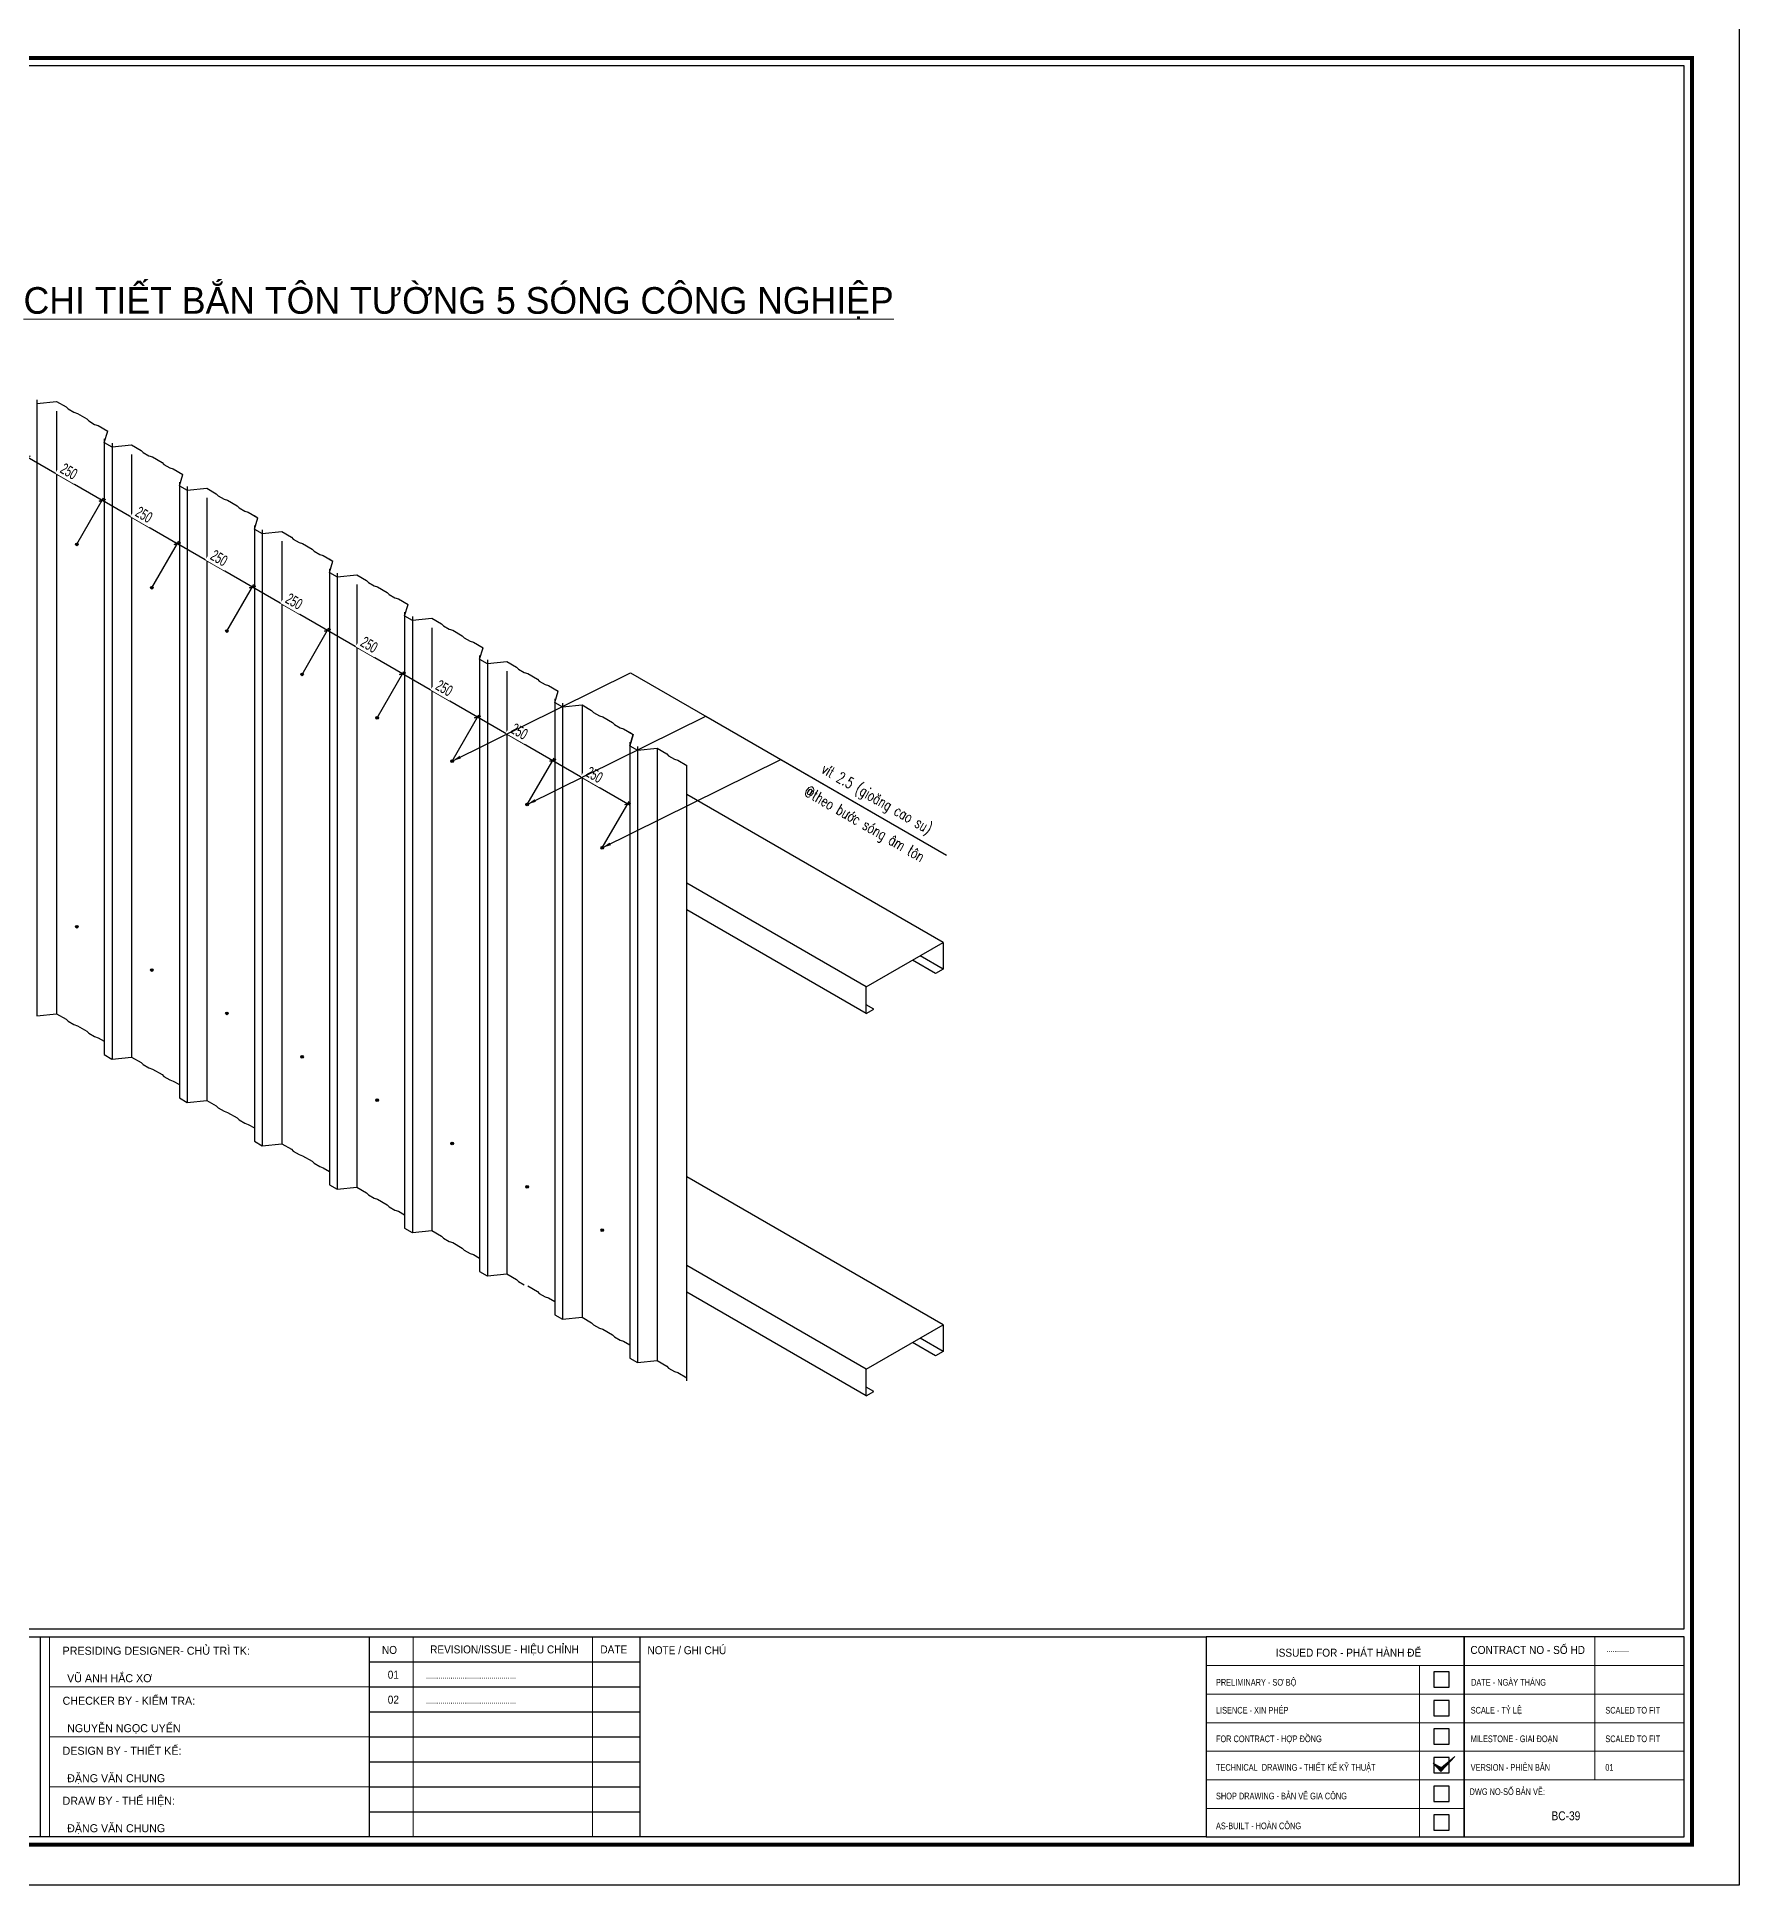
# Model space of a CAD drawing. Header units: inches. Extents: x 2 to 32666, y -5537 to 22.
# Drawn here: x 21610.9 to 21993.8, y -4544.5 to -4128.8 of the extents above; entities that cross this region are included whole.
import ezdxf
from ezdxf.enums import TextEntityAlignment as Align

# ---------------------------------------------------------------- set-up
doc = ezdxf.new("R2010")
doc.units = ezdxf.units.IN
doc.header["$MEASUREMENT"] = 0
doc.layers.get('Defpoints').update_dxf_attribs({"lineweight": 9})
for name, color, linetype, lineweight in [('12H-Text', 3, 'Continuous', 15), ('_TEXT', 3, 'Continuous', 13), ('DETAIL$0$S-Dim', 8, 'Continuous', 20), ('DETAIL$0$S-Hatch', 8, 'Continuous', 13), ('S-Hatch', 8, 'Continuous', 9)]:
    doc.layers.add(name, color=color, linetype=linetype, lineweight=lineweight)
for name, color, linetype in [('2', 2, 'Continuous'), ('251', 251, 'Continuous'), ('3', 3, 'Continuous'), ('3H-manh', 8, 'Continuous'), ('5H-dim', 9, 'Continuous'), ('6', 6, 'Continuous'), ('7', 7, 'Continuous'), ('BAO KHUNG', 31, 'Continuous'), ('Fast RSQ_A2 Frame$0$Khung ten', 4, 'Continuous'), ('NET IN', 3, 'Continuous'), ('tonmai', 146, 'Continuous')]:
    doc.layers.add(name, color=color, linetype=linetype)
doc.layers.add('Cover text', color=7, linetype='Continuous', true_color=0x52370f)
doc.styles.add('dim', font='vni-acad.shx', dxfattribs={"width": 0.65})
doc.styles.add('hung', font='vnsimli.shx', dxfattribs={"width": 0.7, "height": 520})
doc.styles.add('Notes', font='ARIALN.TTF')
doc.styles.add('ST3', font='VHAVANB.TTF')
doc.styles.get("Standard").update_dxf_attribs({"font": 'arial.ttf'})
doc.styles.add('style1', font='VHAVAN.TTF')
doc.styles.add('STYLE2', font='VHAVAN.TTF')
doc.styles.add('TIEU DE', font='Vharialn.ttf')
doc.dimstyles.new('5', dxfattribs={"dimtxt": 2.5, "dimasz": 1, "dimexe": 0.6, "dimexo": 0, "dimtad": 1, "dimdec": 0, "dimlfac": 5, "dimzin": 0, "dimdsep": 46, "dimtxsty": 'dim', "dimblk": 'OBLIQUE', "dimcen": 1, "dimdle": 0.6, "dimclrd": 8, "dimclre": 8, "dimclrt": 3, "dimadec": 0, "dimazin": 0, "dimtfac": 1, "dimtdec": 0, "dimtix": 1, "dimtofl": 0, "dimtmove": 0, "dimatfit": 3, "dimfxl": 1, "dimtolj": 1, "dimtzin": 0, "dimlwd": -1, "dimlwe": -1, "dimarcsym": 0})
doc.dimstyles.new('PS1', dxfattribs={"dimtxt": 10, "dimasz": 2, "dimexe": 5, "dimexo": 5, "dimgap": 5, "dimtad": 1, "dimdec": 0, "dimrnd": 1, "dimzin": 12, "dimdsep": 46, "dimtxsty": 'Notes', "dimcen": 2, "dimadec": 1, "dimazin": 2, "dimtfac": 1, "dimtdec": 0, "dimtmove": 2, "dimatfit": 2, "dimfxl": 1, "dimtolj": 1, "dimtzin": 0, "dimarcsym": 0})

# ---------------------------------------------------------------- blocks, each defined once
blk = doc.blocks.new('_Oblique')
at = {"color": 0, "linetype": 'ByBlock', "lineweight": -2}
blk.add_line((-0.5, -0.5), (0.5, 0.5), dxfattribs=at)
blk = doc.blocks.new('*D6519')
at = {"layer": '5H-dim', "color": 8, "transparency": 16777216}
for p, q in [((21602.95, -4233.21), (21608.98, -4222.78)), ((21608.16, -4223), (21626.09, -4233.35)), ((21619.84, -4242.96), (21625.87, -4232.53))]:
    blk.add_line(p, q, dxfattribs=at)
at = {"layer": 'Defpoints', "color": 0, "transparency": 16777216}
for p in [(21602.95, -4233.21), (21625.57, -4233.05), (21619.84, -4242.96)]:
    blk.add_point(p, dxfattribs=at)
at = {"layer": '5H-dim', "color": 8, "transparency": 16777216}
for p, rotation in [((21608.68, -4223.3), 149.9999999999804), ((21625.57, -4233.05), 329.9999999999803)]:
    blk.add_blockref('_Oblique', p, dxfattribs=dict(at, rotation=rotation))
at = {"layer": '5H-dim', "color": 3, "transparency": 16777216, "insert": (21618.06, -4226.55), "char_height": 2.5, "attachment_point": 5, "rotation": 330, "style": 'dim', "bg_fill": 3, "box_fill_scale": 1.25, "bg_fill_color": 256, "bg_fill_true_color": 13158600, "bg_fill_transparency": 0}
blk.add_mtext('\\A1;250', dxfattribs=at)
blk = doc.blocks.new('*D6520')
at = {"layer": '5H-dim', "color": 8, "transparency": 16777216}
for p, q in [((21619.84, -4242.96), (21625.87, -4232.53)), ((21625.05, -4232.75), (21642.97, -4243.1)), ((21636.73, -4252.71), (21642.75, -4242.28))]:
    blk.add_line(p, q, dxfattribs=at)
at = {"layer": 'Defpoints', "color": 0, "transparency": 16777216}
for p in [(21619.84, -4242.96), (21642.45, -4242.8), (21636.73, -4252.71)]:
    blk.add_point(p, dxfattribs=at)
at = {"layer": '5H-dim', "color": 8, "transparency": 16777216}
for p, rotation in [((21625.57, -4233.05), 150.0000000000757), ((21642.45, -4242.8), 330.0000000000757)]:
    blk.add_blockref('_Oblique', p, dxfattribs=dict(at, rotation=rotation))
at = {"layer": '5H-dim', "color": 3, "transparency": 16777216, "insert": (21634.95, -4236.3), "char_height": 2.5, "attachment_point": 5, "rotation": 330, "style": 'dim', "bg_fill": 3, "box_fill_scale": 1.25, "bg_fill_color": 256, "bg_fill_true_color": 13158600, "bg_fill_transparency": 0}
blk.add_mtext('\\A1;250', dxfattribs=at)
blk = doc.blocks.new('*D6521')
at = {"layer": '5H-dim', "color": 8, "transparency": 16777216}
for p, q in [((21636.73, -4252.71), (21642.75, -4242.28)), ((21641.93, -4242.5), (21659.86, -4252.85)), ((21653.61, -4262.46), (21659.64, -4252.03))]:
    blk.add_line(p, q, dxfattribs=at)
at = {"layer": 'Defpoints', "color": 0, "transparency": 16777216}
for p in [(21636.73, -4252.71), (21659.34, -4252.55), (21653.61, -4262.46)]:
    blk.add_point(p, dxfattribs=at)
at = {"layer": '5H-dim', "color": 8, "transparency": 16777216}
for p, rotation in [((21642.45, -4242.8), 150.0000000000017), ((21659.34, -4252.55), 330.0000000000017)]:
    blk.add_blockref('_Oblique', p, dxfattribs=dict(at, rotation=rotation))
at = {"layer": '5H-dim', "color": 3, "transparency": 16777216, "insert": (21651.84, -4246.05), "char_height": 2.5, "attachment_point": 5, "rotation": 330, "style": 'dim', "bg_fill": 3, "box_fill_scale": 1.25, "bg_fill_color": 256, "bg_fill_true_color": 13158600, "bg_fill_transparency": 0}
blk.add_mtext('\\A1;250', dxfattribs=at)
blk = doc.blocks.new('*D6522')
at = {"layer": '5H-dim', "color": 8, "transparency": 16777216}
for p, q in [((21653.61, -4262.46), (21659.64, -4252.03)), ((21658.82, -4252.25), (21676.75, -4262.6)), ((21670.5, -4272.21), (21676.53, -4261.78))]:
    blk.add_line(p, q, dxfattribs=at)
at = {"layer": 'Defpoints', "color": 0, "transparency": 16777216}
for p in [(21653.61, -4262.46), (21676.23, -4262.3), (21670.5, -4272.21)]:
    blk.add_point(p, dxfattribs=at)
at = {"layer": '5H-dim', "color": 8, "transparency": 16777216}
for p, rotation in [((21659.34, -4252.55), 150.0000000000017), ((21676.23, -4262.3), 330.0000000000017)]:
    blk.add_blockref('_Oblique', p, dxfattribs=dict(at, rotation=rotation))
at = {"layer": '5H-dim', "color": 3, "transparency": 16777216, "insert": (21668.72, -4255.8), "char_height": 2.5, "attachment_point": 5, "rotation": 330, "style": 'dim', "bg_fill": 3, "box_fill_scale": 1.25, "bg_fill_color": 256, "bg_fill_true_color": 13158600, "bg_fill_transparency": 0}
blk.add_mtext('\\A1;250', dxfattribs=at)
blk = doc.blocks.new('*D6523')
at = {"layer": '5H-dim', "color": 8, "transparency": 16777216}
for p, q in [((21670.5, -4272.21), (21676.53, -4261.78)), ((21675.71, -4262), (21693.64, -4272.35)), ((21687.39, -4281.96), (21693.42, -4271.53))]:
    blk.add_line(p, q, dxfattribs=at)
at = {"layer": 'Defpoints', "color": 0, "transparency": 16777216}
for p in [(21670.5, -4272.21), (21693.12, -4272.05), (21687.39, -4281.96)]:
    blk.add_point(p, dxfattribs=at)
at = {"layer": '5H-dim', "color": 8, "transparency": 16777216}
for p, rotation in [((21676.23, -4262.3), 150.0000000000017), ((21693.12, -4272.05), 330.0000000000017)]:
    blk.add_blockref('_Oblique', p, dxfattribs=dict(at, rotation=rotation))
at = {"layer": '5H-dim', "color": 3, "transparency": 16777216, "insert": (21685.61, -4265.55), "char_height": 2.5, "attachment_point": 5, "rotation": 330, "style": 'dim', "bg_fill": 3, "box_fill_scale": 1.25, "bg_fill_color": 256, "bg_fill_true_color": 13158600, "bg_fill_transparency": 0}
blk.add_mtext('\\A1;250', dxfattribs=at)
blk = doc.blocks.new('*D6524')
at = {"layer": '5H-dim', "color": 8, "transparency": 16777216}
for p, q in [((21687.39, -4281.96), (21693.42, -4271.53)), ((21692.6, -4271.75), (21710.52, -4282.1)), ((21704.28, -4291.71), (21710.3, -4281.28))]:
    blk.add_line(p, q, dxfattribs=at)
at = {"layer": 'Defpoints', "color": 0, "transparency": 16777216}
for p in [(21687.39, -4281.96), (21710, -4281.8), (21704.28, -4291.71)]:
    blk.add_point(p, dxfattribs=at)
at = {"layer": '5H-dim', "color": 8, "transparency": 16777216}
for p, rotation in [((21693.12, -4272.05), 150.0000000000017), ((21710, -4281.8), 330.0000000000017)]:
    blk.add_blockref('_Oblique', p, dxfattribs=dict(at, rotation=rotation))
at = {"layer": '5H-dim', "color": 3, "transparency": 16777216, "insert": (21702.5, -4275.3), "char_height": 2.5, "attachment_point": 5, "rotation": 330, "style": 'dim', "bg_fill": 3, "box_fill_scale": 1.25, "bg_fill_color": 256, "bg_fill_true_color": 13158600, "bg_fill_transparency": 0}
blk.add_mtext('\\A1;250', dxfattribs=at)
blk = doc.blocks.new('*D6525')
at = {"layer": '5H-dim', "color": 8, "transparency": 16777216}
for p, q in [((21704.28, -4291.71), (21710.3, -4281.28)), ((21709.48, -4281.5), (21727.41, -4291.85)), ((21721.16, -4301.46), (21727.19, -4291.03))]:
    blk.add_line(p, q, dxfattribs=at)
at = {"layer": 'Defpoints', "color": 0, "transparency": 16777216}
for p in [(21704.28, -4291.71), (21726.89, -4291.55), (21721.16, -4301.46)]:
    blk.add_point(p, dxfattribs=at)
at = {"layer": '5H-dim', "color": 8, "transparency": 16777216}
for p, rotation in [((21710, -4281.8), 150.0000000000017), ((21726.89, -4291.55), 330.0000000000017)]:
    blk.add_blockref('_Oblique', p, dxfattribs=dict(at, rotation=rotation))
at = {"layer": '5H-dim', "color": 3, "transparency": 16777216, "insert": (21719.39, -4285.05), "char_height": 2.5, "attachment_point": 5, "rotation": 330, "style": 'dim', "bg_fill": 3, "box_fill_scale": 1.25, "bg_fill_color": 256, "bg_fill_true_color": 13158600, "bg_fill_transparency": 0}
blk.add_mtext('\\A1;250', dxfattribs=at)
blk = doc.blocks.new('*D6526')
at = {"layer": '5H-dim', "color": 8, "transparency": 16777216}
for p, q in [((21721.16, -4301.46), (21727.19, -4291.03)), ((21726.37, -4291.25), (21744.3, -4301.6)), ((21738.05, -4311.21), (21744.08, -4300.78))]:
    blk.add_line(p, q, dxfattribs=at)
at = {"layer": 'Defpoints', "color": 0, "transparency": 16777216}
for p in [(21721.16, -4301.46), (21743.78, -4301.3), (21738.05, -4311.21)]:
    blk.add_point(p, dxfattribs=at)
at = {"layer": '5H-dim', "color": 8, "transparency": 16777216}
for p, rotation in [((21726.89, -4291.55), 149.9999999999804), ((21743.78, -4301.3), 329.9999999999803)]:
    blk.add_blockref('_Oblique', p, dxfattribs=dict(at, rotation=rotation))
at = {"layer": '5H-dim', "color": 3, "transparency": 16777216, "insert": (21736.27, -4294.8), "char_height": 2.5, "attachment_point": 5, "rotation": 330, "style": 'dim', "bg_fill": 3, "box_fill_scale": 1.25, "bg_fill_color": 256, "bg_fill_true_color": 13158600, "bg_fill_transparency": 0}
blk.add_mtext('\\A1;250', dxfattribs=at)
blk = doc.blocks.new('DETAIL$0$MARK')
at = {"layer": 'DETAIL$0$S-Hatch', "linetype": 'Continuous'}
h = blk.add_hatch(dxfattribs=at)
h.set_pattern_fill('ANSI31', color=256, scale=50, style=0)
h.paths.add_polyline_path([(1667850, -1156933), (1667909, -1156997), (1668012, -1156885), (1667913, -1156967)])
at = {"layer": 'DETAIL$0$S-Dim', "linetype": 'Continuous'}
blk.add_lwpolyline([(1667850, -1156933), (1667909, -1156997), (1668012, -1156885), (1667913, -1156967), (1667850, -1156933)], dxfattribs=at)
blk = doc.blocks.new('kt kien truc 1')
at = {"layer": '2', "color": 157, "linetype": 'Continuous'}
blk.add_lwpolyline([(0, 420), (594, 420), (594, 0), (0, 0)], close=True, dxfattribs=at)
at = {"layer": '251', "linetype": 'Continuous'}
for p, q in [((285.8, 50.19), (346.77, 50.19)), ((285.8, 44.56), (346.77, 44.56)), ((285.8, 38.94), (346.77, 38.94)), ((285.8, 33.31), (346.77, 33.31)), ((285.8, 27.69), (346.77, 27.69)), ((285.8, 22.06), (346.77, 22.06)), ((285.8, 16.44), (346.77, 16.44))]:
    blk.add_line(p, q, dxfattribs=at)
at = {"layer": '7', "color": 147, "linetype": 'Continuous'}
blk.add_lwpolyline([(12.33, 57.61), (581.67, 57.61), (581.67, 409.19), (12.33, 409.19)], close=True, dxfattribs=at)
at = {"layer": 'BAO KHUNG', "color": 7}
blk.add_line((346.77, 10.81), (346.77, 55.81), dxfattribs=at)
at = {"layer": 'BAO KHUNG', "color": 167, "linetype": 'Continuous', "const_width": 0.871}
blk.add_lwpolyline([(10.59, 9.07), (583.41, 9.07), (583.41, 410.93), (10.59, 410.93)], close=True, dxfattribs=at)
at = {"layer": 'BAO KHUNG', "color": 7}
for points in [[(144.95, 55.81), (285.8, 55.81), (285.8, 10.81), (144.95, 10.81)], [(211.89, 55.81), (474.14, 55.81), (474.14, 10.81), (211.89, 10.81)], [(474.14, 10.81), (532.16, 10.81), (532.16, 55.81), (474.14, 55.81)], [(532.16, 10.81), (581.67, 10.81), (581.67, 55.81), (532.16, 55.81)]]:
    blk.add_lwpolyline(points, close=True, dxfattribs=at)
at = {"layer": 'Fast RSQ_A2 Frame$0$Khung ten', "color": 7, "ltscale": 1000}
for points in [[(525.34, 44.51), (528.78, 44.51), (528.78, 47.96), (525.34, 47.96)], [(525.34, 38.09), (528.78, 38.09), (528.78, 41.53), (525.34, 41.53)], [(525.34, 31.66), (528.78, 31.66), (528.78, 35.1), (525.34, 35.1)], [(525.34, 25.23), (528.78, 25.23), (528.78, 28.67), (525.34, 28.67)], [(525.34, 18.8), (528.78, 18.8), (528.78, 22.24), (525.34, 22.24)], [(525.34, 12.37), (528.78, 12.37), (528.78, 15.81), (525.34, 15.81)]]:
    blk.add_lwpolyline(points, close=True, dxfattribs=at)
at = {"layer": 'S-Hatch'}
for p, q in [((213.95, 10.81), (213.95, 55.81)), ((295.73, 55.81), (295.73, 10.81)), ((336.07, 55.81), (336.07, 10.81)), ((561.54, 55.81), (561.54, 23.67)), ((474.14, 49.38), (532.16, 49.38)), ((522.13, 10.81), (522.13, 49.38)), ((532.16, 49.38), (581.67, 49.38)), ((285.8, 44.56), (213.95, 44.56)), ((474.14, 42.95), (532.16, 42.95)), ((532.16, 42.95), (581.67, 42.95)), ((285.8, 33.31), (213.95, 33.31)), ((474.14, 36.52), (532.16, 36.52)), ((532.16, 36.52), (581.67, 36.52)), ((474.14, 30.1), (532.16, 30.1)), ((532.16, 30.1), (581.67, 30.1)), ((285.8, 22.06), (213.95, 22.06)), ((474.14, 23.67), (532.16, 23.67)), ((532.16, 23.67), (581.67, 23.67)), ((474.14, 17.24), (532.16, 17.24))]:
    blk.add_line(p, q, dxfattribs=at)
at = {"layer": 'DETAIL$0$S-Dim', "linetype": 'Continuous', "xscale": 0.02999999999301508, "yscale": 0.02999999999301508, "zscale": 0.02999999999301508}
blk.add_blockref('DETAIL$0$MARK', (-49510.32, 34735.43), dxfattribs=at)
at = {"layer": 'BAO KHUNG', "color": 7, "linetype": 'Continuous', "style": 'ST3'}
for s, p in [('PRESIDING DESIGNER- CHñ TR× TK:', (216.86, 51.8)), ('CHECKER BY - KIÓM TRA:', (216.86, 40.55)), ('design by - thiÕt kÕ:', (216.86, 29.3)), ('DRAW by - thÓ HIÖN:', (216.86, 18.05))]:
    blk.add_text(s, height=1.8, dxfattribs=at).set_placement(p)
at = {"layer": 'BAO KHUNG', "color": 7, "linetype": 'Continuous', "width": 0.9}
for s, p in [('REVISION/ISSUE - HIỆU CHỈNH', (316.27, 53)), ('NO', (290.4, 52.88)), ('DATE', (340.86, 52.99)), ('01', (291.27, 47.31)), ('02', (291.27, 41.69))]:
    blk.add_text(s, height=1.8, dxfattribs=at).set_placement(p, align=Align.MIDDLE_CENTER)
for s, p in [('NOTE / GHI CHÚ', (348.44, 51.92)), ('CONTRACT NO - SỐ HD', (533.57, 51.98))]:
    blk.add_text(s, height=1.8, dxfattribs=at).set_placement(p)
blk.add_text('ISSUED FOR - PHÁT HÀNH ĐỂ ', height=1.8, dxfattribs=at).set_placement((506.46, 51.36), align=Align.CENTER)
at = {"layer": 'BAO KHUNG', "color": 109, "linetype": 'Continuous', "style": 'STYLE2', "width": 0.8}
blk.add_text('...........', height=1.5, dxfattribs=at).set_placement((564.21, 52.44))
at = {"layer": 'Cover text', "linetype": 'Continuous', "style": 'style1'}
for s, p in [('Vò ANH H¾C X¥', (217.88, 45.63)), ('nguyÔn ngäc uyÓn', (217.88, 34.38)), ('®Æng v¨n chung', (217.88, 23.13)), ('®Æng v¨n chung', (217.88, 11.88))]:
    blk.add_text(s, height=1.8, dxfattribs=at).set_placement(p)
at = {"layer": 'Cover text', "linetype": 'Continuous', "style": 'STYLE2', "width": 0.8}
for s, p in [('............................................', (298.6, 46.4)), ('PRELIMINARY - S¥ Bé', (476.33, 44.85)), ('date - NGµY TH¸NG', (533.72, 44.85)), ('............................................', (298.6, 40.78)), ('LISENCE - XIN PHÐP', (476.33, 38.57)), ('scale - tû lÖ', (533.63, 38.57)), ('scaled to fit', (563.92, 38.57)), ('FOR CONTRACT - HîP §åNG', (476.33, 32.14)), ('MILESTONE - GIAI §O¹N', (533.63, 32.14)), ('scaled to fit', (563.92, 32.14)), ('TECHNICAL  DRAWING - THIÕT KÕ Kü THUËT', (476.33, 25.71)), ('VERSION - PHI£N B¶N', (533.63, 25.71)), ('01', (563.92, 25.71)), ('SHOP DRAWING - B¶N VÏ GIA C¤NG', (476.33, 19.28)), ('%%u%%udwg no-sè b¶n vÏ:', (533.38, 20.26)), ('AS-BUILT - HOµN C¤NG', (476.33, 12.56))]:
    blk.add_text(s, height=1.5, dxfattribs=at).set_placement(p)
at = {"layer": 'Cover text', "ltscale": 0.5, "style": 'TIEU DE'}
for tag, p in [('TENBANVE', (45.93, 14.6)), ('STT', (555.05, 15.58))]:
    blk.add_attdef(tag, text='', height=2, dxfattribs=at).set_placement(p, align=Align.MIDDLE_CENTER)

msp = doc.modelspace()

# ---------------------------------------------------------------- hatches: boundary and pattern name
at = {"layer": '6'}
h = msp.add_hatch(color=0, dxfattribs=at)
h.paths.add_polyline_path([(21619.5802, -4242.8138), (21620.0998, -4243.1138, 0.1316525), (21620.14, -4242.9638, 0.76732699)])
h.paths.add_polyline_path([(21619.5802, -4242.8138, 0.1316525), (21619.54, -4242.9638, 0.76732699), (21620.0998, -4243.1138)])
h = msp.add_hatch(color=0, dxfattribs=at)
h.paths.add_polyline_path([(21636.4677, -4252.5638), (21636.9873, -4252.8638, 0.1316525), (21637.0275, -4252.7138, 0.76732699)])
h.paths.add_polyline_path([(21636.4677, -4252.5638, 0.1316525), (21636.4275, -4252.7138, 0.76732699), (21636.9873, -4252.8638)])
h = msp.add_hatch(color=0, dxfattribs=at)
h.paths.add_polyline_path([(21653.3552, -4262.3138), (21653.8748, -4262.6138, 0.1316525), (21653.915, -4262.4638, 0.76732699)])
h.paths.add_polyline_path([(21653.3552, -4262.3138, 0.1316525), (21653.315, -4262.4638, 0.76732699), (21653.8748, -4262.6138)])
h = msp.add_hatch(color=0, dxfattribs=at)
h.paths.add_polyline_path([(21670.2427, -4272.0638), (21670.7623, -4272.3638, 0.1316525), (21670.8025, -4272.2138, 0.76732699)])
h.paths.add_polyline_path([(21670.2427, -4272.0638, 0.1316525), (21670.2025, -4272.2138, 0.76732699), (21670.7623, -4272.3638)])
h = msp.add_hatch(color=0, dxfattribs=at)
h.paths.add_polyline_path([(21687.1302, -4281.8138), (21687.6498, -4282.1138, 0.1316525), (21687.69, -4281.9638, 0.76732699)])
h.paths.add_polyline_path([(21687.1302, -4281.8138, 0.1316525), (21687.09, -4281.9638, 0.76732699), (21687.6498, -4282.1138)])
h = msp.add_hatch(color=0, dxfattribs=at)
h.paths.add_polyline_path([(21704.0177, -4291.5638), (21704.5373, -4291.8638, 0.1316525), (21704.5775, -4291.7138, 0.76732699)])
h.paths.add_polyline_path([(21704.0177, -4291.5638, 0.1316525), (21703.9775, -4291.7138, 0.76732699), (21704.5373, -4291.8638)])
h = msp.add_hatch(color=0, dxfattribs=at)
h.paths.add_polyline_path([(21720.9052, -4301.3138), (21721.4248, -4301.6138, 0.1316525), (21721.465, -4301.4638, 0.76732699)])
h.paths.add_polyline_path([(21720.9052, -4301.3138, 0.1316525), (21720.865, -4301.4638, 0.76732699), (21721.4248, -4301.6138)])
h = msp.add_hatch(color=0, dxfattribs=at)
h.paths.add_polyline_path([(21737.7927, -4311.0638), (21738.3123, -4311.3638, 0.1316525), (21738.3525, -4311.2138, 0.76732699)])
h.paths.add_polyline_path([(21737.7927, -4311.0638, 0.1316525), (21737.7525, -4311.2138, 0.76732699), (21738.3123, -4311.3638)])
h = msp.add_hatch(color=0, dxfattribs=at)
h.paths.add_polyline_path([(21619.5802, -4328.8138), (21620.0998, -4329.1138, 0.1316525), (21620.14, -4328.9638, 0.76732699)])
h.paths.add_polyline_path([(21619.5802, -4328.8138, 0.1316525), (21619.54, -4328.9638, 0.76732699), (21620.0998, -4329.1138)])
h = msp.add_hatch(color=0, dxfattribs=at)
h.paths.add_polyline_path([(21636.4677, -4338.5638), (21636.9873, -4338.8638, 0.1316525), (21637.0275, -4338.7138, 0.76732699)])
h.paths.add_polyline_path([(21636.4677, -4338.5638, 0.1316525), (21636.4275, -4338.7138, 0.76732699), (21636.9873, -4338.8638)])
h = msp.add_hatch(color=0, dxfattribs=at)
h.paths.add_polyline_path([(21653.3552, -4348.3138), (21653.8748, -4348.6138, 0.1316525), (21653.915, -4348.4638, 0.76732699)])
h.paths.add_polyline_path([(21653.3552, -4348.3138, 0.1316525), (21653.315, -4348.4638, 0.76732699), (21653.8748, -4348.6138)])
h = msp.add_hatch(color=0, dxfattribs=at)
h.paths.add_polyline_path([(21670.2427, -4358.0638), (21670.7623, -4358.3638, 0.1316525), (21670.8025, -4358.2138, 0.76732699)])
h.paths.add_polyline_path([(21670.2427, -4358.0638, 0.1316525), (21670.2025, -4358.2138, 0.76732699), (21670.7623, -4358.3638)])
h = msp.add_hatch(color=0, dxfattribs=at)
h.paths.add_polyline_path([(21687.1302, -4367.8138), (21687.6498, -4368.1138, 0.1316525), (21687.69, -4367.9638, 0.76732699)])
h.paths.add_polyline_path([(21687.1302, -4367.8138, 0.1316525), (21687.09, -4367.9638, 0.76732699), (21687.6498, -4368.1138)])
h = msp.add_hatch(color=0, dxfattribs=at)
h.paths.add_polyline_path([(21704.0177, -4377.5638), (21704.5373, -4377.8638, 0.1316525), (21704.5775, -4377.7138, 0.76732699)])
h.paths.add_polyline_path([(21704.0177, -4377.5638, 0.1316525), (21703.9775, -4377.7138, 0.76732699), (21704.5373, -4377.8638)])
h = msp.add_hatch(color=0, dxfattribs=at)
h.paths.add_polyline_path([(21720.9052, -4387.3138), (21721.4248, -4387.6138, 0.1316525), (21721.465, -4387.4638, 0.76732699)])
h.paths.add_polyline_path([(21720.9052, -4387.3138, 0.1316525), (21720.865, -4387.4638, 0.76732699), (21721.4248, -4387.6138)])
h = msp.add_hatch(color=0, dxfattribs=at)
h.paths.add_polyline_path([(21737.7927, -4397.0638), (21738.3123, -4397.3638, 0.1316525), (21738.3525, -4397.2138, 0.76732699)])
h.paths.add_polyline_path([(21737.7927, -4397.0638, 0.1316525), (21737.7525, -4397.2138, 0.76732699), (21738.3123, -4397.3638)])

# ---------------------------------------------------------------- linework, layer by layer
for p, q in [((21610.876, -4211.2605), (21615.2736, -4210.8216)), ((21615.2736, -4210.8216), (21617.4386, -4212.0716)), ((21617.4386, -4212.0716), (21617.8717, -4212.5216)), ((21617.8717, -4212.5216), (21619.1707, -4213.2716)), ((21619.1707, -4213.2716), (21619.9501, -4213.5216)), ((21619.9501, -4213.5216), (21622.1152, -4214.7716)), ((21622.1152, -4214.7716), (21622.5482, -4215.2216)), ((21622.5482, -4215.2216), (21623.8472, -4215.9716)), ((21623.8472, -4215.9716), (21624.6267, -4216.2216)), ((21624.6267, -4216.2216), (21626.7917, -4217.4716)), ((21625.9257, -4216.9716), (21626.7917, -4217.4716)), ((21626.0123, -4220.0216), (21626.7917, -4217.4716)), ((21626.0123, -4220.0216), (21626.7917, -4217.4716)), ((21626.0123, -4220.0216), (21627.7443, -4221.0216)), ((21626.0123, -4220.0216), (21627.7443, -4221.0216)), ((21627.7635, -4221.0105), (21632.1611, -4220.5716)), ((21627.7635, -4221.0105), (21632.1611, -4220.5716)), ((21632.1611, -4220.5716), (21634.3261, -4221.8216)), ((21634.3261, -4221.8216), (21634.7591, -4222.2716)), ((21634.7591, -4222.2716), (21636.0582, -4223.0216)), ((21636.0582, -4223.0216), (21636.8376, -4223.2716)), ((21636.8376, -4223.2716), (21639.0027, -4224.5216)), ((21639.0027, -4224.5216), (21639.4357, -4224.9716)), ((21639.4357, -4224.9716), (21640.7347, -4225.7216)), ((21640.7347, -4225.7216), (21641.5141, -4225.9716)), ((21641.5141, -4225.9716), (21643.6792, -4227.2216)), ((21642.8998, -4229.7716), (21643.6792, -4227.2216)), ((21642.8998, -4229.7716), (21644.6318, -4230.7716)), ((21644.651, -4230.7605), (21649.0486, -4230.3216)), ((21649.0486, -4230.3216), (21651.2136, -4231.5716)), ((21651.2136, -4231.5716), (21651.6466, -4232.0216)), ((21651.6466, -4232.0216), (21652.9457, -4232.7716)), ((21652.9457, -4232.7716), (21653.7251, -4233.0216)), ((21653.7251, -4233.0216), (21655.8902, -4234.2716)), ((21655.8902, -4234.2716), (21656.3232, -4234.7216)), ((21656.3232, -4234.7216), (21657.6222, -4235.4716)), ((21657.6222, -4235.4716), (21658.4016, -4235.7216)), ((21658.4016, -4235.7216), (21660.5667, -4236.9716)), ((21659.7007, -4236.4716), (21660.5667, -4236.9716)), ((21659.7873, -4239.5216), (21660.5667, -4236.9716)), ((21659.7873, -4239.5216), (21660.5667, -4236.9716)), ((21659.7873, -4239.5216), (21661.5193, -4240.5216)), ((21659.7873, -4239.5216), (21661.5193, -4240.5216)), ((21661.5385, -4240.5105), (21665.9361, -4240.0716)), ((21661.5385, -4240.5105), (21665.9361, -4240.0716)), ((21665.9361, -4240.0716), (21668.1011, -4241.3216)), ((21668.1011, -4241.3216), (21668.5341, -4241.7716)), ((21668.5341, -4241.7716), (21669.8332, -4242.5216)), ((21669.8332, -4242.5216), (21670.6126, -4242.7716)), ((21670.6126, -4242.7716), (21672.7777, -4244.0216)), ((21672.7777, -4244.0216), (21673.2107, -4244.4716)), ((21673.2107, -4244.4716), (21674.5097, -4245.2216)), ((21674.5097, -4245.2216), (21675.2891, -4245.4716)), ((21675.2891, -4245.4716), (21677.4542, -4246.7216)), ((21676.5882, -4246.2216), (21677.4542, -4246.7216)), ((21676.6748, -4249.2716), (21677.4542, -4246.7216)), ((21676.6748, -4249.2716), (21677.4542, -4246.7216)), ((21676.6748, -4249.2716), (21678.4068, -4250.2716)), ((21676.6748, -4249.2716), (21678.4068, -4250.2716)), ((21678.426, -4250.2605), (21682.8236, -4249.8216)), ((21678.426, -4250.2605), (21682.8236, -4249.8216)), ((21682.8236, -4249.8216), (21684.9886, -4251.0716)), ((21684.9886, -4251.0716), (21685.4216, -4251.5216)), ((21685.4216, -4251.5216), (21686.7207, -4252.2716)), ((21686.7207, -4252.2716), (21687.5001, -4252.5216)), ((21687.5001, -4252.5216), (21689.6652, -4253.7716)), ((21689.6652, -4253.7716), (21690.0982, -4254.2216)), ((21690.0982, -4254.2216), (21691.3972, -4254.9716)), ((21691.3972, -4254.9716), (21692.1766, -4255.2216)), ((21692.1766, -4255.2216), (21694.3417, -4256.4716)), ((21693.5623, -4259.0216), (21694.3417, -4256.4716)), ((21693.5623, -4259.0216), (21695.2943, -4260.0216)), ((21695.3135, -4260.0105), (21699.7111, -4259.5716)), ((21699.7111, -4259.5716), (21701.8761, -4260.8216)), ((21701.8761, -4260.8216), (21702.3091, -4261.2716)), ((21702.3091, -4261.2716), (21703.6082, -4262.0216)), ((21703.6082, -4262.0216), (21704.3876, -4262.2716)), ((21704.3876, -4262.2716), (21706.5527, -4263.5216)), ((21706.5527, -4263.5216), (21706.9857, -4263.9716)), ((21706.9857, -4263.9716), (21708.2847, -4264.7216)), ((21708.2847, -4264.7216), (21709.0641, -4264.9716)), ((21709.0641, -4264.9716), (21711.2292, -4266.2216)), ((21710.3632, -4265.7216), (21711.2292, -4266.2216)), ((21710.4498, -4268.7716), (21711.2292, -4266.2216)), ((21710.4498, -4268.7716), (21711.2292, -4266.2216)), ((21710.4498, -4268.7716), (21712.1818, -4269.7716)), ((21710.4498, -4268.7716), (21712.1818, -4269.7716)), ((21712.201, -4269.7605), (21716.5985, -4269.3216)), ((21712.201, -4269.7605), (21716.5985, -4269.3216)), ((21716.5985, -4269.3216), (21718.7636, -4270.5716)), ((21718.7636, -4270.5716), (21719.1966, -4271.0216)), ((21719.1966, -4271.0216), (21720.4957, -4271.7716)), ((21720.4957, -4271.7716), (21721.2751, -4272.0216)), ((21721.2751, -4272.0216), (21723.4401, -4273.2716)), ((21723.4401, -4273.2716), (21723.8732, -4273.7216)), ((21723.8732, -4273.7216), (21725.1722, -4274.4716)), ((21725.1722, -4274.4716), (21725.9516, -4274.7216)), ((21725.9516, -4274.7216), (21728.1167, -4275.9716)), ((21727.3373, -4278.5216), (21728.1167, -4275.9716)), ((21727.3373, -4278.5216), (21729.0693, -4279.5216)), ((21729.0885, -4279.5105), (21733.486, -4279.0716)), ((21733.486, -4279.0716), (21735.6511, -4280.3216)), ((21735.6511, -4280.3216), (21736.0841, -4280.7716)), ((21736.0841, -4280.7716), (21737.3832, -4281.5216)), ((21737.3832, -4281.5216), (21738.1626, -4281.7716)), ((21738.1626, -4281.7716), (21740.3276, -4283.0216)), ((21740.3276, -4283.0216), (21740.7607, -4283.4716)), ((21740.7607, -4283.4716), (21742.0597, -4284.2216)), ((21742.0597, -4284.2216), (21742.8391, -4284.4716)), ((21742.8391, -4284.4716), (21745.0042, -4285.7216)), ((21744.1382, -4285.2216), (21745.0042, -4285.7216)), ((21744.2248, -4288.2716), (21745.0042, -4285.7216)), ((21744.2248, -4288.2716), (21745.9568, -4289.2716)), ((21745.976, -4289.2605), (21750.3735, -4288.8216)), ((21745.976, -4289.2605), (21750.3735, -4288.8216)), ((21750.3735, -4288.8216), (21752.5386, -4290.0716)), ((21752.5386, -4290.0716), (21752.9716, -4290.5216)), ((21752.9716, -4290.5216), (21754.2707, -4291.2716)), ((21754.2707, -4291.2716), (21755.0501, -4291.5216)), ((21755.0501, -4291.5216), (21757.0702, -4292.6879)), ((21814.7555, -4332.5096), (21757.0702, -4299.205)), ((21797.435, -4342.5096), (21757.0702, -4319.205)), ((21797.435, -4348.5096), (21757.0702, -4325.205)), ((21797.435, -4342.5096), (21814.7555, -4332.5096)), ((21814.7555, -4338.5096), (21809.5594, -4335.5096)), ((21814.7555, -4332.5096), (21814.7555, -4338.5096)), ((21813.0235, -4339.5096), (21807.8273, -4336.5096)), ((21814.7555, -4338.5096), (21813.0235, -4339.5096)), ((21797.435, -4348.5096), (21797.435, -4342.5096)), ((21799.1671, -4347.5096), (21797.435, -4346.5096)), ((21797.435, -4348.5096), (21799.1671, -4347.5096)), ((21610.876, -4348.9818), (21615.2736, -4348.5429)), ((21615.2736, -4348.5429), (21617.4386, -4349.7929)), ((21617.4386, -4349.7929), (21617.8717, -4350.2429)), ((21617.8717, -4350.2429), (21619.1707, -4350.9929)), ((21619.1707, -4350.9929), (21619.9501, -4351.2429)), ((21619.9501, -4351.2429), (21622.1152, -4352.4929)), ((21622.1152, -4352.4929), (21622.5482, -4352.9429)), ((21622.5482, -4352.9429), (21623.8472, -4353.6929)), ((21623.8472, -4353.6929), (21624.6267, -4353.9429)), ((21624.6267, -4353.9429), (21626.0123, -4354.7429)), ((21625.9257, -4354.6929), (21626.0123, -4354.7429)), ((21626.0123, -4357.7429), (21627.7443, -4358.7429)), ((21626.0123, -4357.7429), (21627.7443, -4358.7429)), ((21627.7635, -4358.7318), (21632.1611, -4358.2929)), ((21627.7635, -4358.7318), (21632.1611, -4358.2929)), ((21632.1611, -4358.2929), (21634.3261, -4359.5429)), ((21634.3261, -4359.5429), (21634.7591, -4359.9929)), ((21634.7591, -4359.9929), (21636.0582, -4360.7429)), ((21636.0582, -4360.7429), (21636.8376, -4360.9929)), ((21636.8376, -4360.9929), (21639.0027, -4362.2429)), ((21639.0027, -4362.2429), (21639.4357, -4362.6929)), ((21639.4357, -4362.6929), (21640.7347, -4363.4429)), ((21640.7347, -4363.4429), (21641.5141, -4363.6929)), ((21641.5141, -4363.6929), (21642.8998, -4364.4929)), ((21642.8998, -4367.4929), (21644.6318, -4368.4929)), ((21644.651, -4368.4818), (21649.0486, -4368.0429)), ((21649.0486, -4368.0429), (21651.2136, -4369.2929)), ((21651.2136, -4369.2929), (21651.6466, -4369.7429)), ((21651.6466, -4369.7429), (21652.9457, -4370.4929)), ((21652.9457, -4370.4929), (21653.7251, -4370.7429)), ((21653.7251, -4370.7429), (21655.8902, -4371.9929)), ((21655.8902, -4371.9929), (21656.3232, -4372.4429)), ((21656.3232, -4372.4429), (21657.6222, -4373.1929)), ((21657.6222, -4373.1929), (21658.4016, -4373.4429)), ((21658.4016, -4373.4429), (21659.7873, -4374.2429)), ((21659.7007, -4374.1929), (21659.7873, -4374.2429)), ((21659.7873, -4377.2429), (21661.5193, -4378.2429)), ((21659.7873, -4377.2429), (21661.5193, -4378.2429)), ((21661.5385, -4378.2318), (21665.9361, -4377.7929)), ((21661.5385, -4378.2318), (21665.9361, -4377.7929)), ((21665.9361, -4377.7929), (21668.1011, -4379.0429)), ((21668.1011, -4379.0429), (21668.5341, -4379.4929)), ((21668.5341, -4379.4929), (21669.8332, -4380.2429)), ((21669.8332, -4380.2429), (21670.6126, -4380.4929)), ((21670.6126, -4380.4929), (21672.7777, -4381.7429)), ((21672.7777, -4381.7429), (21673.2107, -4382.1929)), ((21673.2107, -4382.1929), (21674.5097, -4382.9429)), ((21674.5097, -4382.9429), (21675.2891, -4383.1929)), ((21675.2891, -4383.1929), (21676.6748, -4383.9929)), ((21676.5882, -4383.9429), (21676.6748, -4383.9929)), ((21814.7555, -4418.5096), (21757.0702, -4385.205)), ((21676.6748, -4386.9929), (21678.4068, -4387.9929)), ((21676.6748, -4386.9929), (21678.4068, -4387.9929)), ((21678.426, -4387.9818), (21682.8236, -4387.5429)), ((21678.426, -4387.9818), (21682.8236, -4387.5429)), ((21682.8236, -4387.5429), (21684.9886, -4388.7929)), ((21684.9886, -4388.7929), (21685.4216, -4389.2429)), ((21685.4216, -4389.2429), (21686.7207, -4389.9929)), ((21686.7207, -4389.9929), (21687.5001, -4390.2429)), ((21687.5001, -4390.2429), (21689.6652, -4391.4929)), ((21689.6652, -4391.4929), (21690.0982, -4391.9429)), ((21690.0982, -4391.9429), (21691.3972, -4392.6929)), ((21691.3972, -4392.6929), (21692.1766, -4392.9429)), ((21692.1766, -4392.9429), (21693.5623, -4393.7429)), ((21693.5623, -4396.7429), (21695.2943, -4397.7429)), ((21695.3135, -4397.7318), (21699.7111, -4397.2929)), ((21699.7111, -4397.2929), (21701.8761, -4398.5429)), ((21701.8761, -4398.5429), (21702.3091, -4398.9929)), ((21702.3091, -4398.9929), (21703.6082, -4399.7429)), ((21703.6082, -4399.7429), (21704.3876, -4399.9929)), ((21704.3876, -4399.9929), (21706.5527, -4401.2429)), ((21706.5527, -4401.2429), (21706.9857, -4401.6929)), ((21706.9857, -4401.6929), (21708.2847, -4402.4429)), ((21708.2847, -4402.4429), (21709.0641, -4402.6929)), ((21709.0641, -4402.6929), (21710.4498, -4403.4929)), ((21710.3632, -4403.4429), (21710.4498, -4403.4929)), ((21797.435, -4428.5096), (21757.0702, -4405.205)), ((21710.4498, -4406.4929), (21712.1818, -4407.4929)), ((21710.4498, -4406.4929), (21712.1818, -4407.4929)), ((21712.201, -4407.4818), (21716.5985, -4407.0429)), ((21712.201, -4407.4818), (21716.5985, -4407.0429)), ((21716.5985, -4407.0429), (21718.7636, -4408.2929)), ((21718.7636, -4408.2929), (21719.1966, -4408.7429)), ((21719.1966, -4408.7429), (21720.4957, -4409.4929)), ((21721.2751, -4409.7429), (21723.4401, -4410.9929)), ((21723.4401, -4410.9929), (21723.8732, -4411.4429)), ((21723.8732, -4411.4429), (21725.1722, -4412.1929)), ((21725.1722, -4412.1929), (21725.9516, -4412.4429)), ((21725.9516, -4412.4429), (21727.3373, -4413.2429)), ((21797.435, -4434.5096), (21757.0702, -4411.205)), ((21727.3373, -4416.2429), (21729.0693, -4417.2429)), ((21729.0885, -4417.2318), (21733.486, -4416.7929)), ((21733.486, -4416.7929), (21735.6511, -4418.0429)), ((21735.6511, -4418.0429), (21736.0841, -4418.4929)), ((21736.0841, -4418.4929), (21737.3832, -4419.2429)), ((21797.435, -4428.5096), (21814.7555, -4418.5096)), ((21814.7555, -4418.5096), (21814.7555, -4424.5096)), ((21737.3832, -4419.2429), (21738.1626, -4419.4929)), ((21738.1626, -4419.4929), (21740.3276, -4420.7429)), ((21740.3276, -4420.7429), (21740.7607, -4421.1929)), ((21740.7607, -4421.1929), (21742.0597, -4421.9429)), ((21742.0597, -4421.9429), (21742.8391, -4422.1929)), ((21742.8391, -4422.1929), (21744.2248, -4422.9929)), ((21813.0235, -4425.5096), (21807.8273, -4422.5096)), ((21814.7555, -4424.5096), (21809.5594, -4421.5096)), ((21744.1382, -4422.9429), (21744.2248, -4422.9929)), ((21744.2248, -4425.9929), (21745.9568, -4426.9929)), ((21744.2248, -4425.9929), (21745.9568, -4426.9929)), ((21745.976, -4426.9818), (21750.3735, -4426.5429)), ((21745.976, -4426.9818), (21750.3735, -4426.5429)), ((21750.3735, -4426.5429), (21752.5386, -4427.7929)), ((21814.7555, -4424.5096), (21813.0235, -4425.5096)), ((21752.5386, -4427.7929), (21752.9716, -4428.2429)), ((21752.9716, -4428.2429), (21754.2707, -4428.9929)), ((21754.2707, -4428.9929), (21755.0501, -4429.2429)), ((21755.0501, -4429.2429), (21757.0702, -4430.4092)), ((21797.435, -4434.5096), (21797.435, -4428.5096)), ((21799.1671, -4433.5096), (21797.435, -4432.5096)), ((21797.435, -4434.5096), (21799.1671, -4433.5096))]:
    msp.add_line(p, q)
at = {"layer": '7'}
for centre in [(21619.84, -4242.9638), (21636.7275, -4252.7138), (21653.615, -4262.4638), (21670.5025, -4272.2138), (21687.39, -4281.9638), (21704.2775, -4291.7138), (21721.165, -4301.4638), (21738.0525, -4311.2138), (21619.84, -4328.9638), (21636.7275, -4338.7138), (21653.615, -4348.4638), (21670.5025, -4358.2138), (21687.39, -4367.9638), (21704.2775, -4377.7138), (21721.165, -4387.4638), (21738.0525, -4397.2138)]:
    msp.add_circle(centre, 0.3, dxfattribs=at)
at = {"layer": 'tonmai'}
for p, q in [((21610.876, -4210.47), (21610.876, -4348.9818)), ((21615.2736, -4213.0089), (21615.2736, -4348.5429)), ((21626.0123, -4219.2089), (21626.0123, -4357.7429)), ((21627.7635, -4220.22), (21627.7635, -4358.7318)), ((21632.1611, -4222.7589), (21632.1611, -4358.2929)), ((21642.8998, -4228.9589), (21642.8998, -4367.4929)), ((21644.651, -4229.97), (21644.651, -4368.4818)), ((21649.0486, -4232.5089), (21649.0486, -4368.0429)), ((21659.7873, -4238.7089), (21659.7873, -4377.2429)), ((21661.5385, -4239.72), (21661.5385, -4378.2318)), ((21665.9361, -4242.2589), (21665.9361, -4377.7929)), ((21676.6748, -4248.4589), (21676.6748, -4386.9929)), ((21678.426, -4249.47), (21678.426, -4387.9818)), ((21682.8236, -4252.0089), (21682.8236, -4387.5429)), ((21693.5623, -4258.2089), (21693.5623, -4396.7429)), ((21695.3135, -4259.22), (21695.3135, -4397.7318)), ((21699.7111, -4261.7589), (21699.7111, -4397.2929)), ((21710.4498, -4267.9589), (21710.4498, -4406.4929)), ((21712.201, -4268.97), (21712.201, -4407.4818)), ((21716.5985, -4271.5089), (21716.5985, -4407.0429)), ((21727.3373, -4277.7089), (21727.3373, -4416.2429)), ((21729.0885, -4278.72), (21729.0885, -4417.2318)), ((21733.486, -4279.0716), (21733.486, -4416.7929)), ((21744.2248, -4287.4589), (21744.2248, -4425.9929)), ((21745.976, -4288.47), (21745.976, -4426.9818)), ((21750.3735, -4288.8216), (21750.3735, -4426.5429)), ((21757.0702, -4431.0974), (21757.0702, -4292.6879))]:
    msp.add_line(p, q, dxfattribs=at)

# ---------------------------------------------------------------- texts
at = {"layer": '12H-Text', "char_height": 2.5, "width": 331.810854, "attachment_point": 5, "rotation": 330, "style": 'hung'}
for s, insert in [('vÝt 2.5 (gio¨ng cao su)', (21799.6337, -4300.4885)), ('@theo b\xadíc sãng ©m t«n', (21796.8378, -4306.1592))]:
    msp.add_mtext(s, dxfattribs=dict(at, insert=insert))
at = {"layer": '_TEXT', "style": 'ST3'}
msp.add_text('%%Uchi tiÕt b¾n t«n t\xadêng 5 sãng c«ng nghiÖp', height=5.990566, dxfattribs=at).set_placement((21705.7215, -4191.0989), align=Align.CENTER)

# ---------------------------------------------------------------- next in the draw order: dimensions: what is measured, and where the dimension line sits
at = {"layer": '5H-dim'}
dim = msp.add_aligned_dim(p1=(21602.9525, -4233.2138), p2=(21619.84, -4242.9638), distance=11.4533, text='250', dimstyle='5', override={"dimtfill": 1, "dimarcsym": 1}, dxfattribs=at)
dim.commit()
dim.dimension.update_dxf_attribs({"geometry": '*D6519', "text_midpoint": (21618.0604, -4226.5462)})

# ---------------------------------------------------------------- next in the draw order: dimensions: what is measured, and where the dimension line sits
dim = msp.add_aligned_dim(p1=(21619.84, -4242.9638), p2=(21636.7275, -4252.7138), distance=11.4533, text='250', dimstyle='5', override={"dimtfill": 1, "dimarcsym": 1}, dxfattribs=at)
dim.commit()
dim.dimension.update_dxf_attribs({"geometry": '*D6520', "text_midpoint": (21634.9479, -4236.2962)})

# ---------------------------------------------------------------- next in the draw order: dimensions: what is measured, and where the dimension line sits
dim = msp.add_aligned_dim(p1=(21636.7275, -4252.7138), p2=(21653.615, -4262.4638), distance=11.4533, text='250', dimstyle='5', override={"dimtfill": 1, "dimarcsym": 1}, dxfattribs=at)
dim.commit()
dim.dimension.update_dxf_attribs({"geometry": '*D6521', "text_midpoint": (21651.8354, -4246.0462)})

# ---------------------------------------------------------------- next in the draw order: dimensions: what is measured, and where the dimension line sits
dim = msp.add_aligned_dim(p1=(21653.615, -4262.4638), p2=(21670.5025, -4272.2138), distance=11.4533, text='250', dimstyle='5', override={"dimtfill": 1, "dimarcsym": 1}, dxfattribs=at)
dim.commit()
dim.dimension.update_dxf_attribs({"geometry": '*D6522', "text_midpoint": (21668.7229, -4255.7962)})

# ---------------------------------------------------------------- next in the draw order: dimensions: what is measured, and where the dimension line sits
dim = msp.add_aligned_dim(p1=(21670.5025, -4272.2138), p2=(21687.39, -4281.9638), distance=11.4533, text='250', dimstyle='5', override={"dimtfill": 1, "dimarcsym": 1}, dxfattribs=at)
dim.commit()
dim.dimension.update_dxf_attribs({"geometry": '*D6523', "text_midpoint": (21685.6104, -4265.5462)})

# ---------------------------------------------------------------- next in the draw order: dimensions: what is measured, and where the dimension line sits
dim = msp.add_aligned_dim(p1=(21687.39, -4281.9638), p2=(21704.2775, -4291.7138), distance=11.4533, text='250', dimstyle='5', override={"dimtfill": 1, "dimarcsym": 1}, dxfattribs=at)
dim.commit()
dim.dimension.update_dxf_attribs({"geometry": '*D6524', "text_midpoint": (21702.4979, -4275.2962)})

# ---------------------------------------------------------------- next in the draw order: dimensions: what is measured, and where the dimension line sits
dim = msp.add_aligned_dim(p1=(21704.2775, -4291.7138), p2=(21721.165, -4301.4638), distance=11.4533, text='250', dimstyle='5', override={"dimtfill": 1, "dimarcsym": 1}, dxfattribs=at)
dim.commit()
dim.dimension.update_dxf_attribs({"geometry": '*D6525', "text_midpoint": (21719.3854, -4285.0462)})

# ---------------------------------------------------------------- next in the draw order: dimensions: what is measured, and where the dimension line sits
dim = msp.add_aligned_dim(p1=(21721.165, -4301.4638), p2=(21738.0525, -4311.2138), distance=11.4533, text='250', dimstyle='5', override={"dimtfill": 1, "dimarcsym": 1}, dxfattribs=at)
dim.commit()
dim.dimension.update_dxf_attribs({"geometry": '*D6526', "text_midpoint": (21736.2729, -4294.7962)})

# ---------------------------------------------------------------- next in the draw order: linework, layer by layer
msp.add_lwpolyline([(21745.0042, -4285.7216), (21744.2248, -4288.2716), (21745.9568, -4289.2716)])
at = {"layer": 'NET IN'}
msp.add_lwpolyline([(21399.7695, -4124.5249), (21993.7695, -4124.5249), (21993.7695, -4544.5249), (21399.7695, -4544.5249)], close=True, dxfattribs=at)

# ---------------------------------------------------------------- next in the draw order: block references
at = {"layer": '3'}
ref = msp.add_blockref('kt kien truc 1', (21399.7695, -4544.5249), dxfattribs=at)
ref.add_attrib('STT', 'bc-39', dxfattribs={"ltscale": 0.5, "height": 2, "style": 'TIEU DE'}).set_placement((21954.8177, -4528.9455), align=Align.MIDDLE_CENTER)

# ---------------------------------------------------------------- next in the draw order: leaders
at = {"layer": '3H-manh', "ltscale": 10}
for points in [[(21704.2775, -4291.7138), (21744.4218, -4271.8628), (21781.7246, -4293.3996)], [(21721.165, -4301.4638), (21761.3093, -4281.6128), (21798.6121, -4303.1496)], [(21738.0525, -4311.2138), (21778.1968, -4291.3628), (21815.4996, -4312.8996)]]:
    msp.add_leader(points, dimstyle='PS1', override={"dimgap": 5, "dimtad": 0}, dxfattribs=at)

doc.saveas('drawing.dxf')
